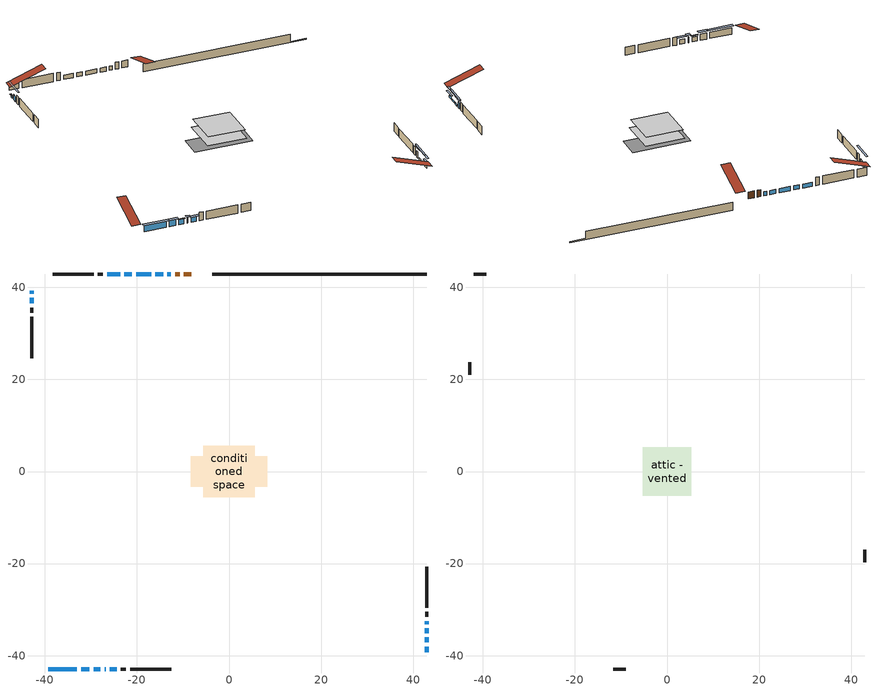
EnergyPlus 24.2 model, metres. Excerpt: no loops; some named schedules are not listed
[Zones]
conditioned space
 floor outside (Floor1 construction): -1.84,-1.84 -1.84,1.84 1.84,1.84 1.84,-1.84 z1.07
 floor adiabatic (AdiabaticFloorConstruction): -5.6,-5.6 -5.6,5.6 5.6,5.6 5.6,-5.6 z1.07
 floor foundation (Slab1 construction): -8.29,-3.35 -8.29,3.35 8.29,3.35 8.29,-3.35 z-1.37
 wall outside (AdiabaticWallConstruction 1): -8.2,42.9 -9.8,42.9 / -10.73,42.9 -11.7,42.9 z1.07:3.1
 wall outside (AdiabaticWallConstruction): 42.9,-39.27 42.9,-38.05 / -42.9,39.27 -42.9,38.66 / 42.9,-35.13 42.9,-34.06 z1.07:1.68; -39.27,-42.9 -33.02,-42.9 / -32.09,-42.9 -30.34,-42.9 / 42.9,-33.13 42.9,-32.52 z1.07:2.9; 42.9,-37.12 42.9,-36.05 z1.07:1.53; -12.62,42.9 -13.38,42.9 / -14.3,42.9 -16.01,42.9 / -16.93,42.9 -20.15,42.9 / -21.08,42.9 -22.74,42.9 / -23.66,42.9 -26.46,42.9 z1.07:2.29; -29.41,-42.9 -27.96,-42.9 / -25.88,-42.9 -24.43,-42.9 z1.07:2.52; -42.9,37.73 -42.9,36.51 z1.07:2.59; -27.03,-42.9 -26.8,-42.9 z1.07:2.82
 wall outside (Wall1 construction): -27.39,42.9 -28.46,42.9 / -23.5,-42.9 -22.42,-42.9 / -42.9,35.58 -42.9,34.51 / 42.9,-31.59 42.9,-30.51 z1.07:3.51
 wall outside (Wall2 construction): -29.39,42.9 -38.32,42.9 / -21.49,-42.9 -12.57,-42.9 / -42.9,33.58 -42.9,24.65 / 42.9,-29.59 42.9,-20.66 z1.07:3.51
 wall foundation (FoundationWall1 construction): -3.64,42.9,-1.37 -3.64,42.9,1.07 38.25,42.9,1.07 38.25,42.9,-1.09 42.9,42.9,-1.09 42.9,42.9,-1.37
 window (WindowConstruction): 42.9,-39.27 42.9,-38.05 z1.07:1.68
 window (WindowConstruction 7): -39.27,-42.9 -33.02,-42.9 z1.07:2.9
 window (WindowConstruction 8): -32.09,-42.9 -30.34,-42.9 z1.07:2.9
 window (WindowConstruction 9): -42.9,39.27 -42.9,38.66 z1.07:1.68
 window (WindowConstruction 10): 42.9,-37.12 42.9,-36.05 z1.07:1.53
 window (WindowConstruction 11): 42.9,-35.13 42.9,-34.06 z1.07:1.68
 window (WindowConstruction 12): -12.62,42.9 -13.38,42.9 z1.07:2.29
 window (WindowConstruction 13): -14.3,42.9 -16.01,42.9 z1.07:2.29
 window (WindowConstruction 14): -29.41,-42.9 -27.96,-42.9 z1.07:2.52
 window (WindowConstruction 15): -42.9,37.73 -42.9,36.51 z1.07:2.59
 window (WindowConstruction 1): 42.9,-33.13 42.9,-32.52 z1.07:2.9
 window (WindowConstruction 2): -16.93,42.9 -20.15,42.9 z1.07:2.29
 window (WindowConstruction 3): -21.08,42.9 -22.73,42.9 z1.07:2.29
 window (WindowConstruction 4): -23.66,42.9 -26.46,42.9 z1.07:2.29
 window (WindowConstruction 5): -27.03,-42.9 -26.81,-42.9 z1.07:2.82
 window (WindowConstruction 6): -25.88,-42.9 -24.43,-42.9 z1.07:2.52
 door (Door): -8.2,42.9 -9.8,42.9 z1.07:3.1
 door (Door 1): -10.73,42.9 -11.69,42.9 z1.07:3.1
 ceiling adiabatic (AdiabaticFloorConstruction): 5.6,-5.6 5.6,5.6 -5.6,5.6 -5.6,-5.6 z1.07
attic - vented
 floor to conditioned space (Floor3 construction Reversed): -5.27,-5.27 -5.27,5.27 5.27,5.27 5.27,-5.27 z3.51
 wall outside (Wall3 construction): -39.25,42.9 -41.97,42.9 / -11.64,-42.9 -8.91,-42.9 / -42.9,23.72 -42.9,21 / 42.9,-19.73 42.9,-17.01 z1.07:3.51
 roof outside (Roof1 construction): -7.27,42.9,3.51 -7.27,32.64,6.93 -4.57,32.64,6.93 -4.57,42.9,3.51; -40.2,-42.9,3.51 -40.2,-32.64,6.93 -42.9,-32.64,6.93 -42.9,-42.9,3.51; -42.9,40.2,3.51 -32.64,40.2,6.93 -32.64,42.9,6.93 -42.9,42.9,3.51; 42.9,-40.2,3.51 32.64,-40.2,6.93 32.64,-42.9,6.93 42.9,-42.9,3.51
shading: 42.9,-37.04 42.9,-40.28 43.31,-40.28 43.31,-37.04 z2.69; -32.51,-42.9 -39.78,-42.9 -39.78,-43.74 -32.51,-43.74 z3.41; -29.83,-42.9 -32.6,-42.9 -32.6,-43.74 -29.83,-43.74 z3.41; -42.9,38.46 -42.9,39.47 -43.31,39.47 -43.31,38.46 z1.88; 42.9,-33.41 42.9,-39.76 43.31,-39.76 43.31,-33.41 z4.17; 42.9,-31.42 42.9,-37.76 43.31,-37.76 43.31,-31.42 z4.32; -27.66,-42.9 -29.71,-42.9 -29.71,-43.2 -27.66,-43.2 z2.82; -42.9,33.87 -42.9,40.37 -43.31,40.37 -43.31,33.87 z5.23; 42.9,-31.51 42.9,-34.14 43.31,-34.14 43.31,-31.51 z3.91; -26.3,-42.9 -27.54,-42.9 -27.54,-43.74 -26.3,-43.74 z3.33; -23.92,-42.9 -26.38,-42.9 -26.38,-43.74 -23.92,-43.74 z3.03
[Building]
Building 1: Terrain=Suburbs
[Site:Location]
Vancouver Intl AP_BC: Latitude {deg}=49.19; Longitude {deg}=-123.18; Time Zone {hr}=-8; Elevation {m}=4; Keep Site Location Information=Yes
[Site:GroundTemperature:Shallow]
8.06451, 6.96315, 6.87495, 7.3976, 9.49575, 11.5841, 13.3946, 14.5416, 14.639, 13.7062, 11.9418, 9.91751
[Site:WaterMainsTemperature]
Calculation Method=Schedule; Temperature Schedule=mains temperature schedule
[Material] Roughness=Rough; Thermal Absorptance=0.9
Name | Thickness {m} | Conductivity {W/m-K} | Density {kg/m3} | Specific Heat {J/kg-K} | Solar Absorptance | Visible Absorptance
asphalt or fiberglass shingles | 0.00635 | 0.162714 | 1121.4 | 1465.45 | 0.4 | 0.4
ceiling stud and cavity | 0.1397 | 0.083689 | 65.682 | 1177.47 | 0.7 | 0.7
concrete 4.0 in. | 0.1016 | 1.803125 | 2242.8 | 837.4 | 0.7 | 0.7
concrete 8.0 in. | 0.2032 | 1.803125 | 2242.8 | 837.4 | 0.7 | 0.7
door material | 0.04445 | 0.188738 | 512.64 | 1214.23 | 0.7 | 0.7
floor covering | 0.0127 | 0.0433444 | 54.468 | 1339.84 | 0.6 | 0.6
floor rigid ins | 0.051816 | 0.029427 | 32.04 | 1214.23 | 0.7 | 0.7
floor rigid ins 1; wall rigid ins | 0.512978 | 0.029427 | 32.04 | 1214.23 | 0.7 | 0.7
floor stud and cavity | 0.1397 | 0.869959 | 92.3553 | 1139.71 | 0.7 | 0.7
floor stud and cavity 1 | 0.1397 | 1.75129 | 37.0049 | 1207.88 | 0.7 | 0.7
furniture material conditioned space 1 | 0.1524 | 0.115458 | 640.8 | 1214.23 | 0.6 | 0.6
gypsum board | 0.00254 | 0.160291 | 801 | 837.4 | 0.6 | 0.6
gypsum board 1 | 0.0127 | 0.160291 | 801 | 837.4 | 0.6 | 0.6
osb sheathing 0.5 in. | 0.0127 | 0.115458 | 512.64 | 1214.23 | 0.7 | 0.7
osb sheathing 0.75 in. | 0.01905 | 0.115458 | 512.64 | 1214.23 | 0.7 | 0.7
wall stud and cavity | 0.0889 | 0.311236 | 50.32683 | 1063.81 | 0.7 | 0.7
wall stud and cavity 1 | 0.1397 | 0.0991731 | 139.0536 | 1170.24 | 0.7 | 0.7
wall stud and cavity 2 | 0.0889 | 6.9971 | 50.32683 | 1063.81 | 0.6 | 0.6
wall stud and cavity 3 | 0.0889 | 0.380278 | 52.3479 | 1209.89 | 0.7 | 0.7
wall stud and cavity 4 | 0.0889 | 0.391764 | 83.0341 | 1211.67 | 0.7 | 0.7
wood siding | 0.00254 | 0.102417 | 544.68 | 1172.36 | 0.4 | 0.4
wood siding 1 | 0.0254 | 0.102417 | 544.68 | 1172.36 | 0.4 | 0.4
wood siding 2; wood siding 3 | 0.0254 | 0.102417 | 544.68 | 1172.36 | 0.7 | 0.7
[WindowMaterial:SimpleGlazingSystem]
Name | U-Factor {W/m2-K} | Solar Heat Gain Coefficient
WindowMaterial | 2.50229 | 0.28
WindowMaterial 1 | 2.55453 | 0.25
WindowMaterial 10 | 2.353531 | 0.37
WindowMaterial 11 | 2.16843 | 0.48
WindowMaterial 12 | 2.14231 | 0.5
WindowMaterial 2 | 2.03783 | 0.56
WindowMaterial 3 | 2.12982 | 0.5
WindowMaterial 4 | 2.05203 | 0.55
WindowMaterial 5 | 2.69478 | 0.13
WindowMaterial 6 | 1.98787 | 0.58
WindowMaterial 7 | 2.06452 | 0.54
WindowMaterial 8 | 2.42962 | 0.32
WindowMaterial 9 | 2.34729 | 0.37
[Construction]
AdiabaticFloorConstruction: floor stud and cavity 1, floor rigid ins 1, osb sheathing 0.75 in., floor covering
AdiabaticWallConstruction: wood siding 2, wall rigid ins, wall stud and cavity 3, gypsum board 1
AdiabaticWallConstruction 1: wood siding 3, wall rigid ins, wall stud and cavity 3, gypsum board 1
Door; Door 1: door material
Floor1 construction: floor stud and cavity, floor rigid ins, osb sheathing 0.75 in., floor covering
Floor3 construction Reversed: gypsum board 1, ceiling stud and cavity
FoundationWall1 construction: concrete 8.0 in.
furniture construction conditioned space 1: furniture material conditioned space 1
PartitionWallConstruction: gypsum board 1, wall stud and cavity 4, gypsum board 1
Roof1 construction: asphalt or fiberglass shingles
Slab1 construction: concrete 4.0 in.
Wall1 construction: wood siding, wall stud and cavity, gypsum board
Wall2 construction: wood siding 1, osb sheathing 0.5 in., wall stud and cavity 1, gypsum board 1
Wall3 construction: wood siding, wall stud and cavity 2
WindowConstruction; WindowConstruction 9: WindowMaterial
WindowConstruction 1: WindowMaterial 1
WindowConstruction 10: WindowMaterial 8
WindowConstruction 11: WindowMaterial 9
WindowConstruction 12: WindowMaterial 10
WindowConstruction 13: WindowMaterial 11
WindowConstruction 14; WindowConstruction 3; WindowConstruction 6: WindowMaterial 3
WindowConstruction 15: WindowMaterial 12
WindowConstruction 2: WindowMaterial 2
WindowConstruction 4: WindowMaterial 4
WindowConstruction 5: WindowMaterial 5
WindowConstruction 7: WindowMaterial 6
WindowConstruction 8: WindowMaterial 7
[Zone] Multiplier=1; Part of Total Floor Area=Yes
Name | Volume {m3}
attic - vented | 61.6525
conditioned space | 610.1
[Space]
Name | Zone | Volume {m3}
attic - vented 1 | attic - vented | 61.6525
conditioned space 1 | conditioned space | 610.1
[ZoneInfiltration:EffectiveLeakageArea]
infil attic - vented 1: Zone or Space=attic - vented 1; Schedule=Always On Discrete; Effective Air Leakage Area {cm2}=4593.93; Stack Coefficient=0.000407445; Wind Coefficient=1.36381e-05
[ZoneMixing]
whole house fan mix: Zone or Space=attic - vented; Schedule=Always On Continuous; Design Flow Rate Calculation Method=Flow/Zone; Design Flow Rate {m3/s}=0; Source Zone or Space=conditioned space
[SurfaceProperty:ExposedFoundationPerimeter]
Slab1: Exposed Perimeter Calculation Method=TotalExposedPerimeter; Total Exposed Perimeter {m}=46.544
[InternalMass] Zone or ZoneList=conditioned space; Space or SpaceList=conditioned space 1
Name | Construction | Surface Area {m2}
furniture mass conditioned space 1 | furniture construction conditioned space 1 | 99.9521
partition wall mass | PartitionWallConstruction | 249.88
[Lights]
interior lighting: Zone or ZoneList or Space or SpaceList=conditioned space 1; Schedule=interior lighting schedule; Design Level Calculation Method=LightingLevel; Lighting Level {W}=343.2; Return Air Fraction=0; Fraction Radiant=0.6; Fraction Visible=0.2; Fraction Replaceable=1
[People]
occupants: Zone or ZoneList or Space or SpaceList=conditioned space 1; Number of People Schedule=occupants schedule; Number of People Calculation Method=People; Number of People=3; Fraction Radiant=0.314171; Sensible Heat Fraction=0.56303; Activity Level Schedule=occupants activity schedule; Carbon Dioxide Generation Rate {m3/s-W}=0; Enable ASHRAE 55 Comfort Warnings=No; Mean Radiant Temperature Calculation Type=EnclosureAveraged
[ElectricEquipment] Zone or ZoneList or Space or SpaceList=conditioned space 1; Design Level Calculation Method=EquipmentLevel
Name | Schedule | Design Level {W} | Fraction Latent | Fraction Radiant | Fraction Lost
clothes dryer | clothes dryer schedule | 140.772 | 0.015 | 0.081 | 0.85
clothes washer | clothes washer schedule | 32.1985 | 0.03 | 0.162 | 0.7
cooking range | cooking range schedule | 215.147 | 0.08 | 0.432 | 0.2
dishwasher | dishwasher schedule | 66.8632 | 0.3 | 0.18 | 0.4
fridge | fridge schedule | 72.9452 | 0 | 0.6 | 0
mech vent house fan | mech vent house fan schedule | 0 | 0 | 0 | 1
mech vent house fan cfis | mech vent house fan cfis schedule | 0 | 0 | 0 | 0
misc plug loads | misc plug loads schedule | 494.7 | 0.045 | 0.513 | 0.1
whole house fan | Always On Discrete | 0 | 0 | 0 | 1
[OtherEquipment] Zone or ZoneList or Space or SpaceList=conditioned space 1; Design Level Calculation Method=EquipmentLevel
Name | Fuel Type | Schedule | Design Level {W} | Fraction Latent | Fraction Radiant | Fraction Lost
clothes dryer 1 | Electricity | clothes dryer schedule | 0 | 0.015 | 0.081 | 0.85
cooking range 1 | Electricity | cooking range schedule | 0 | 0.08 | 0.432 | 0.2
general water use latent | None | general water use schedule | 62.594 | 1 | 0 | 0
general water use sensible | None | general water use schedule | -61.6891 | 0 | 0.6 | 0
mech vent house fan latent load | None | Always On Discrete | 0 | 1 | 0 | 0
mech vent house fan sensible load | None | Always On Discrete | 0 | 0 | 0 | 0
water heater energy adjustment1 | NaturalGas | Always On Discrete | 0.01 | 0 | 0 | 1
[ZoneInfiltration:DesignFlowRate] Zone or ZoneList or Space or SpaceList=conditioned space 1; Schedule=Always On Discrete; Design Flow Rate Calculation Method=Flow/Zone; Design Flow Rate {m3/s}=0
infil flow; natural vent flow; whole house fan flow
[Foundation:Kiva]
Foundation Kiva 1: Initial Indoor Air Temperature {C}=18; Wall Height Above Grade {m}=1.06997; Wall Depth Below Slab {m}=0.2032
[Foundation:Kiva:Settings]
Soil Conductivity {W/m-K}=0.849921; Soil Density {kg/m3}=1842.3; Soil Specific Heat {J/kg-K}=418.7; Ground Solar Absorptivity=0.9; Ground Thermal Absorptivity=0.9; Ground Surface Roughness {m}=0.03; Far-Field Width {m}=40; Deep-Ground Boundary Condition=ZeroFlux; Deep-Ground Depth {m}=40; Minimum Cell Dimension {m}=0.2; Maximum Cell Growth Coefficient=3; Simulation Timestep=Timestep
[Exterior:Lights]
exterior lighting: Schedule=exterior lighting schedule; Design Level {W}=75.6
[Schedule:Constant]
Name | Hourly Value
Always On Continuous; mech vent house fan schedule; mech vent house fan cfis schedule; Always On Discrete | 1
occupants activity schedule | 117.228
fridge schedule | 0
[Schedule:Week:Daily]
interior lighting schedule Week Rule - Jan1-Jan27: interior lighting schedule day, interior lighting schedule day, interior lighting schedule day, interior lighting schedule day, interior lighting schedule day, interior lighting schedule day, interior lighting schedule day, interior lighting schedule default day, interior lighting schedule default day, interior lighting schedule default day, interior lighting schedule default day, interior lighting schedule default day
interior lighting schedule Week Rule - Jan28-Feb3: interior lighting schedule day, interior lighting schedule day, interior lighting schedule day, interior lighting schedule day, interior lighting schedule day 1, interior lighting schedule day 1, interior lighting schedule day 1, interior lighting schedule default day, interior lighting schedule default day, interior lighting schedule default day, interior lighting schedule default day, interior lighting schedule default day
interior lighting schedule Week Rule - Feb4-Feb24: interior lighting schedule day 1, interior lighting schedule day 1, interior lighting schedule day 1, interior lighting schedule day 1, interior lighting schedule day 1, interior lighting schedule day 1, interior lighting schedule day 1, interior lighting schedule default day, interior lighting schedule default day, interior lighting schedule default day, interior lighting schedule default day, interior lighting schedule default day
interior lighting schedule Week Rule - Feb25-Mar3: interior lighting schedule day 1, interior lighting schedule day 1, interior lighting schedule day 1, interior lighting schedule day 1, interior lighting schedule day 2, interior lighting schedule day 2, interior lighting schedule day 2, interior lighting schedule default day, interior lighting schedule default day, interior lighting schedule default day, interior lighting schedule default day, interior lighting schedule default day
interior lighting schedule Week Rule - Mar4-Mar31: interior lighting schedule day 2, interior lighting schedule day 2, interior lighting schedule day 2, interior lighting schedule day 2, interior lighting schedule day 2, interior lighting schedule day 2, interior lighting schedule day 2, interior lighting schedule default day, interior lighting schedule default day, interior lighting schedule default day, interior lighting schedule default day, interior lighting schedule default day
interior lighting schedule Week Rule - Apr1-Apr28: interior lighting schedule day 3, interior lighting schedule day 3, interior lighting schedule day 3, interior lighting schedule day 3, interior lighting schedule day 3, interior lighting schedule day 3, interior lighting schedule day 3, interior lighting schedule default day, interior lighting schedule default day, interior lighting schedule default day, interior lighting schedule default day, interior lighting schedule default day
interior lighting schedule Week Rule - Apr29-May5: interior lighting schedule day 3, interior lighting schedule day 3, interior lighting schedule day 4, interior lighting schedule day 4, interior lighting schedule day 4, interior lighting schedule day 4, interior lighting schedule day 4, interior lighting schedule default day, interior lighting schedule default day, interior lighting schedule default day, interior lighting schedule default day, interior lighting schedule default day
interior lighting schedule Week Rule - May6-May26: interior lighting schedule day 4, interior lighting schedule day 4, interior lighting schedule day 4, interior lighting schedule day 4, interior lighting schedule day 4, interior lighting schedule day 4, interior lighting schedule day 4, interior lighting schedule default day, interior lighting schedule default day, interior lighting schedule default day, interior lighting schedule default day, interior lighting schedule default day
interior lighting schedule Week Rule - May27-Jun2: interior lighting schedule day 4, interior lighting schedule day 4, interior lighting schedule day 4, interior lighting schedule day 4, interior lighting schedule day 4, interior lighting schedule day 5, interior lighting schedule day 5, interior lighting schedule default day, interior lighting schedule default day, interior lighting schedule default day, interior lighting schedule default day, interior lighting schedule default day
interior lighting schedule Week Rule - Jun3-Jun30: interior lighting schedule day 5, interior lighting schedule day 5, interior lighting schedule day 5, interior lighting schedule day 5, interior lighting schedule day 5, interior lighting schedule day 5, interior lighting schedule day 5, interior lighting schedule default day, interior lighting schedule default day, interior lighting schedule default day, interior lighting schedule default day, interior lighting schedule default day
interior lighting schedule Week Rule - Jul1-Jul28: interior lighting schedule day 6, interior lighting schedule day 6, interior lighting schedule day 6, interior lighting schedule day 6, interior lighting schedule day 6, interior lighting schedule day 6, interior lighting schedule day 6, interior lighting schedule default day, interior lighting schedule default day, interior lighting schedule default day, interior lighting schedule default day, interior lighting schedule default day
interior lighting schedule Week Rule - Jul29-Aug4: interior lighting schedule day 6, interior lighting schedule day 6, interior lighting schedule day 6, interior lighting schedule day 7, interior lighting schedule day 7, interior lighting schedule day 7, interior lighting schedule day 7, interior lighting schedule default day, interior lighting schedule default day, interior lighting schedule default day, interior lighting schedule default day, interior lighting schedule default day
interior lighting schedule Week Rule - Aug5-Aug25: interior lighting schedule day 7, interior lighting schedule day 7, interior lighting schedule day 7, interior lighting schedule day 7, interior lighting schedule day 7, interior lighting schedule day 7, interior lighting schedule day 7, interior lighting schedule default day, interior lighting schedule default day, interior lighting schedule default day, interior lighting schedule default day, interior lighting schedule default day
interior lighting schedule Week Rule - Aug26-Sep1: interior lighting schedule day 7, interior lighting schedule day 7, interior lighting schedule day 7, interior lighting schedule day 7, interior lighting schedule day 7, interior lighting schedule day 7, interior lighting schedule day 8, interior lighting schedule default day, interior lighting schedule default day, interior lighting schedule default day, interior lighting schedule default day, interior lighting schedule default day
interior lighting schedule Week Rule - Sep2-Sep29: interior lighting schedule day 8, interior lighting schedule day 8, interior lighting schedule day 8, interior lighting schedule day 8, interior lighting schedule day 8, interior lighting schedule day 8, interior lighting schedule day 8, interior lighting schedule default day, interior lighting schedule default day, interior lighting schedule default day, interior lighting schedule default day, interior lighting schedule default day
interior lighting schedule Week Rule - Sep30-Oct6: interior lighting schedule day 8, interior lighting schedule day 9, interior lighting schedule day 9, interior lighting schedule day 9, interior lighting schedule day 9, interior lighting schedule day 9, interior lighting schedule day 9, interior lighting schedule default day, interior lighting schedule default day, interior lighting schedule default day, interior lighting schedule default day, interior lighting schedule default day
interior lighting schedule Week Rule - Oct7-Oct27: interior lighting schedule day 9, interior lighting schedule day 9, interior lighting schedule day 9, interior lighting schedule day 9, interior lighting schedule day 9, interior lighting schedule day 9, interior lighting schedule day 9, interior lighting schedule default day, interior lighting schedule default day, interior lighting schedule default day, interior lighting schedule default day, interior lighting schedule default day
interior lighting schedule Week Rule - Oct28-Nov3: interior lighting schedule day 9, interior lighting schedule day 9, interior lighting schedule day 9, interior lighting schedule day 9, interior lighting schedule day 10, interior lighting schedule day 10, interior lighting schedule day 10, interior lighting schedule default day, interior lighting schedule default day, interior lighting schedule default day, interior lighting schedule default day, interior lighting schedule default day
interior lighting schedule Week Rule - Nov4-Nov24: interior lighting schedule day 10, interior lighting schedule day 10, interior lighting schedule day 10, interior lighting schedule day 10, interior lighting schedule day 10, interior lighting schedule day 10, interior lighting schedule day 10, interior lighting schedule default day, interior lighting schedule default day, interior lighting schedule default day, interior lighting schedule default day, interior lighting schedule default day
interior lighting schedule Week Rule - Nov25-Dec1: interior lighting schedule day 10, interior lighting schedule day 10, interior lighting schedule day 10, interior lighting schedule day 10, interior lighting schedule day 10, interior lighting schedule day 10, interior lighting schedule day 11, interior lighting schedule default day, interior lighting schedule default day, interior lighting schedule default day, interior lighting schedule default day, interior lighting schedule default day
interior lighting schedule Week Rule - Dec2-Dec31: interior lighting schedule day 11, interior lighting schedule day 11, interior lighting schedule day 11, interior lighting schedule day 11, interior lighting schedule day 11, interior lighting schedule day 11, interior lighting schedule day 11, interior lighting schedule default day, interior lighting schedule default day, interior lighting schedule default day, interior lighting schedule default day, interior lighting schedule default day
occupants schedule Week Rule - Jan1-Dec31: occupants schedule day, occupants schedule day, occupants schedule day, occupants schedule day, occupants schedule day, occupants schedule day, occupants schedule day, occupants schedule default day, occupants schedule default day, occupants schedule default day, occupants schedule default day, occupants schedule default day
clothes dryer schedule Week Rule - Jan1-Dec31: clothes dryer schedule day, clothes dryer schedule day, clothes dryer schedule day, clothes dryer schedule day, clothes dryer schedule day, clothes dryer schedule day, clothes dryer schedule day, clothes dryer schedule default day, clothes dryer schedule default day, clothes dryer schedule default day, clothes dryer schedule default day, clothes dryer schedule default day
clothes washer schedule Week Rule - Jan1-Dec31: clothes washer schedule day, clothes washer schedule day, clothes washer schedule day, clothes washer schedule day, clothes washer schedule day, clothes washer schedule day, clothes washer schedule day, clothes washer schedule default day, clothes washer schedule default day, clothes washer schedule default day, clothes washer schedule default day, clothes washer schedule default day
cooking range schedule Week Rule - Jan1-Dec31: cooking range schedule day, cooking range schedule day, cooking range schedule day, cooking range schedule day, cooking range schedule day, cooking range schedule day, cooking range schedule day, cooking range schedule default day, cooking range schedule default day, cooking range schedule default day, cooking range schedule default day, cooking range schedule default day
dishwasher schedule Week Rule - Jan1-Dec31: dishwasher schedule day, dishwasher schedule day, dishwasher schedule day, dishwasher schedule day, dishwasher schedule day, dishwasher schedule day, dishwasher schedule day, dishwasher schedule default day, dishwasher schedule default day, dishwasher schedule default day, dishwasher schedule default day, dishwasher schedule default day
misc plug loads schedule Week Rule - Jan1-Dec31: misc plug loads schedule day, misc plug loads schedule day, misc plug loads schedule day, misc plug loads schedule day, misc plug loads schedule day, misc plug loads schedule day, misc plug loads schedule day, misc plug loads schedule default day, misc plug loads schedule default day, misc plug loads schedule default day, misc plug loads schedule default day, misc plug loads schedule default day
general water use schedule Week Rule - Jan1-Dec31: general water use schedule day, general water use schedule day, general water use schedule day, general water use schedule day, general water use schedule day, general water use schedule day, general water use schedule day, general water use schedule default day, general water use schedule default day, general water use schedule default day, general water use schedule default day, general water use schedule default day
exterior lighting schedule Week Rule - Jan1-Jan27: exterior lighting schedule day, exterior lighting schedule day, exterior lighting schedule day, exterior lighting schedule day, exterior lighting schedule day, exterior lighting schedule day, exterior lighting schedule day, exterior lighting schedule default day, exterior lighting schedule default day, exterior lighting schedule default day, exterior lighting schedule default day, exterior lighting schedule default day
exterior lighting schedule Week Rule - Jan28-Feb3: exterior lighting schedule day, exterior lighting schedule day, exterior lighting schedule day, exterior lighting schedule day, exterior lighting schedule day 1, exterior lighting schedule day 1, exterior lighting schedule day 1, exterior lighting schedule default day, exterior lighting schedule default day, exterior lighting schedule default day, exterior lighting schedule default day, exterior lighting schedule default day
exterior lighting schedule Week Rule - Feb4-Feb24: exterior lighting schedule day 1, exterior lighting schedule day 1, exterior lighting schedule day 1, exterior lighting schedule day 1, exterior lighting schedule day 1, exterior lighting schedule day 1, exterior lighting schedule day 1, exterior lighting schedule default day, exterior lighting schedule default day, exterior lighting schedule default day, exterior lighting schedule default day, exterior lighting schedule default day
exterior lighting schedule Week Rule - Feb25-Mar3: exterior lighting schedule day 1, exterior lighting schedule day 1, exterior lighting schedule day 1, exterior lighting schedule day 1, exterior lighting schedule day 2, exterior lighting schedule day 2, exterior lighting schedule day 2, exterior lighting schedule default day, exterior lighting schedule default day, exterior lighting schedule default day, exterior lighting schedule default day, exterior lighting schedule default day
exterior lighting schedule Week Rule - Mar4-Mar31: exterior lighting schedule day 2, exterior lighting schedule day 2, exterior lighting schedule day 2, exterior lighting schedule day 2, exterior lighting schedule day 2, exterior lighting schedule day 2, exterior lighting schedule day 2, exterior lighting schedule default day, exterior lighting schedule default day, exterior lighting schedule default day, exterior lighting schedule default day, exterior lighting schedule default day
exterior lighting schedule Week Rule - Apr1-Apr28: exterior lighting schedule day 3, exterior lighting schedule day 3, exterior lighting schedule day 3, exterior lighting schedule day 3, exterior lighting schedule day 3, exterior lighting schedule day 3, exterior lighting schedule day 3, exterior lighting schedule default day, exterior lighting schedule default day, exterior lighting schedule default day, exterior lighting schedule default day, exterior lighting schedule default day
exterior lighting schedule Week Rule - Apr29-May5: exterior lighting schedule day 3, exterior lighting schedule day 3, exterior lighting schedule day 4, exterior lighting schedule day 4, exterior lighting schedule day 4, exterior lighting schedule day 4, exterior lighting schedule day 4, exterior lighting schedule default day, exterior lighting schedule default day, exterior lighting schedule default day, exterior lighting schedule default day, exterior lighting schedule default day
exterior lighting schedule Week Rule - May6-May26: exterior lighting schedule day 4, exterior lighting schedule day 4, exterior lighting schedule day 4, exterior lighting schedule day 4, exterior lighting schedule day 4, exterior lighting schedule day 4, exterior lighting schedule day 4, exterior lighting schedule default day, exterior lighting schedule default day, exterior lighting schedule default day, exterior lighting schedule default day, exterior lighting schedule default day
exterior lighting schedule Week Rule - May27-Jun2: exterior lighting schedule day 4, exterior lighting schedule day 4, exterior lighting schedule day 4, exterior lighting schedule day 4, exterior lighting schedule day 4, exterior lighting schedule day 5, exterior lighting schedule day 5, exterior lighting schedule default day, exterior lighting schedule default day, exterior lighting schedule default day, exterior lighting schedule default day, exterior lighting schedule default day
exterior lighting schedule Week Rule - Jun3-Jun30: exterior lighting schedule day 5, exterior lighting schedule day 5, exterior lighting schedule day 5, exterior lighting schedule day 5, exterior lighting schedule day 5, exterior lighting schedule day 5, exterior lighting schedule day 5, exterior lighting schedule default day, exterior lighting schedule default day, exterior lighting schedule default day, exterior lighting schedule default day, exterior lighting schedule default day
exterior lighting schedule Week Rule - Jul1-Jul28: exterior lighting schedule day 6, exterior lighting schedule day 6, exterior lighting schedule day 6, exterior lighting schedule day 6, exterior lighting schedule day 6, exterior lighting schedule day 6, exterior lighting schedule day 6, exterior lighting schedule default day, exterior lighting schedule default day, exterior lighting schedule default day, exterior lighting schedule default day, exterior lighting schedule default day
exterior lighting schedule Week Rule - Jul29-Aug4: exterior lighting schedule day 6, exterior lighting schedule day 6, exterior lighting schedule day 6, exterior lighting schedule day 7, exterior lighting schedule day 7, exterior lighting schedule day 7, exterior lighting schedule day 7, exterior lighting schedule default day, exterior lighting schedule default day, exterior lighting schedule default day, exterior lighting schedule default day, exterior lighting schedule default day
exterior lighting schedule Week Rule - Aug5-Aug25: exterior lighting schedule day 7, exterior lighting schedule day 7, exterior lighting schedule day 7, exterior lighting schedule day 7, exterior lighting schedule day 7, exterior lighting schedule day 7, exterior lighting schedule day 7, exterior lighting schedule default day, exterior lighting schedule default day, exterior lighting schedule default day, exterior lighting schedule default day, exterior lighting schedule default day
exterior lighting schedule Week Rule - Aug26-Sep1: exterior lighting schedule day 7, exterior lighting schedule day 7, exterior lighting schedule day 7, exterior lighting schedule day 7, exterior lighting schedule day 7, exterior lighting schedule day 7, exterior lighting schedule day 8, exterior lighting schedule default day, exterior lighting schedule default day, exterior lighting schedule default day, exterior lighting schedule default day, exterior lighting schedule default day
exterior lighting schedule Week Rule - Sep2-Sep29: exterior lighting schedule day 8, exterior lighting schedule day 8, exterior lighting schedule day 8, exterior lighting schedule day 8, exterior lighting schedule day 8, exterior lighting schedule day 8, exterior lighting schedule day 8, exterior lighting schedule default day, exterior lighting schedule default day, exterior lighting schedule default day, exterior lighting schedule default day, exterior lighting schedule default day
exterior lighting schedule Week Rule - Sep30-Oct6: exterior lighting schedule day 8, exterior lighting schedule day 9, exterior lighting schedule day 9, exterior lighting schedule day 9, exterior lighting schedule day 9, exterior lighting schedule day 9, exterior lighting schedule day 9, exterior lighting schedule default day, exterior lighting schedule default day, exterior lighting schedule default day, exterior lighting schedule default day, exterior lighting schedule default day
exterior lighting schedule Week Rule - Oct7-Oct27: exterior lighting schedule day 9, exterior lighting schedule day 9, exterior lighting schedule day 9, exterior lighting schedule day 9, exterior lighting schedule day 9, exterior lighting schedule day 9, exterior lighting schedule day 9, exterior lighting schedule default day, exterior lighting schedule default day, exterior lighting schedule default day, exterior lighting schedule default day, exterior lighting schedule default day
exterior lighting schedule Week Rule - Oct28-Nov3: exterior lighting schedule day 9, exterior lighting schedule day 9, exterior lighting schedule day 9, exterior lighting schedule day 9, exterior lighting schedule day 10, exterior lighting schedule day 10, exterior lighting schedule day 10, exterior lighting schedule default day, exterior lighting schedule default day, exterior lighting schedule default day, exterior lighting schedule default day, exterior lighting schedule default day
exterior lighting schedule Week Rule - Nov4-Nov24: exterior lighting schedule day 10, exterior lighting schedule day 10, exterior lighting schedule day 10, exterior lighting schedule day 10, exterior lighting schedule day 10, exterior lighting schedule day 10, exterior lighting schedule day 10, exterior lighting schedule default day, exterior lighting schedule default day, exterior lighting schedule default day, exterior lighting schedule default day, exterior lighting schedule default day
[Schedule:Year]
interior lighting schedule: interior lighting schedule Week Rule - Jan1-Jan27, 1, 1, 1, 27, interior lighting schedule Week Rule - Jan28-Feb3, 1, 28, 2, 3, interior lighting schedule Week Rule - Feb4-Feb24, 2, 4, 2, 24, interior lighting schedule Week Rule - Feb25-Mar3, 2, 25, 3, 3, interior lighting schedule Week Rule - Mar4-Mar31, 3, 4, 3, 31, interior lighting schedule Week Rule - Apr1-Apr28, 4, 1, 4, 28, interior lighting schedule Week Rule - Apr29-May5, 4, 29, 5, 5, interior lighting schedule Week Rule - May6-May26, 5, 6, 5, 26, interior lighting schedule Week Rule - May27-Jun2, 5, 27, 6, 2, interior lighting schedule Week Rule - Jun3-Jun30, 6, 3, 6, 30, interior lighting schedule Week Rule - Jul1-Jul28, 7, 1, 7, 28, interior lighting schedule Week Rule - Jul29-Aug4, 7, 29, 8, 4, interior lighting schedule Week Rule - Aug5-Aug25, 8, 5, 8, 25, interior lighting schedule Week Rule - Aug26-Sep1, 8, 26, 9, 1, interior lighting schedule Week Rule - Sep2-Sep29, 9, 2, 9, 29, interior lighting schedule Week Rule - Sep30-Oct6, 9, 30, 10, 6, interior lighting schedule Week Rule - Oct7-Oct27, 10, 7, 10, 27, interior lighting schedule Week Rule - Oct28-Nov3, 10, 28, 11, 3, interior lighting schedule Week Rule - Nov4-Nov24, 11, 4, 11, 24, interior lighting schedule Week Rule - Nov25-Dec1, 11, 25, 12, 1, interior lighting schedule Week Rule - Dec2-Dec31, 12, 2, 12, 31
occupants schedule: occupants schedule Week Rule - Jan1-Dec31, 1, 1, 12, 31
clothes dryer schedule: clothes dryer schedule Week Rule - Jan1-Dec31, 1, 1, 12, 31
clothes washer schedule: clothes washer schedule Week Rule - Jan1-Dec31, 1, 1, 12, 31
cooking range schedule: cooking range schedule Week Rule - Jan1-Dec31, 1, 1, 12, 31
dishwasher schedule: dishwasher schedule Week Rule - Jan1-Dec31, 1, 1, 12, 31
misc plug loads schedule: misc plug loads schedule Week Rule - Jan1-Dec31, 1, 1, 12, 31
general water use schedule: general water use schedule Week Rule - Jan1-Dec31, 1, 1, 12, 31
exterior lighting schedule: exterior lighting schedule Week Rule - Jan1-Jan27, 1, 1, 1, 27, exterior lighting schedule Week Rule - Jan28-Feb3, 1, 28, 2, 3, exterior lighting schedule Week Rule - Feb4-Feb24, 2, 4, 2, 24, exterior lighting schedule Week Rule - Feb25-Mar3, 2, 25, 3, 3, exterior lighting schedule Week Rule - Mar4-Mar31, 3, 4, 3, 31, exterior lighting schedule Week Rule - Apr1-Apr28, 4, 1, 4, 28, exterior lighting schedule Week Rule - Apr29-May5, 4, 29, 5, 5, exterior lighting schedule Week Rule - May6-May26, 5, 6, 5, 26, exterior lighting schedule Week Rule - May27-Jun2, 5, 27, 6, 2, exterior lighting schedule Week Rule - Jun3-Jun30, 6, 3, 6, 30, exterior lighting schedule Week Rule - Jul1-Jul28, 7, 1, 7, 28, exterior lighting schedule Week Rule - Jul29-Aug4, 7, 29, 8, 4, exterior lighting schedule Week Rule - Aug5-Aug25, 8, 5, 8, 25, exterior lighting schedule Week Rule - Aug26-Sep1, 8, 26, 9, 1, exterior lighting schedule Week Rule - Sep2-Sep29, 9, 2, 9, 29, exterior lighting schedule Week Rule - Sep30-Oct6, 9, 30, 10, 6, exterior lighting schedule Week Rule - Oct7-Oct27, 10, 7, 10, 27, exterior lighting schedule Week Rule - Oct28-Nov3, 10, 28, 11, 3, exterior lighting schedule Week Rule - Nov4-Nov24, 11, 4, 11, 24, exterior lighting schedule Week Rule - Nov25-Dec1, 11, 25, 12, 1, exterior lighting schedule Week Rule - Dec2-Dec31, 12, 2, 12, 31
[Schedule:Compact]
mains temperature schedule: Through: 01/01, For: AllDays, Until: 24:00, 11.375, Through: 01/02, For: AllDays, Until: 24:00, 11.3367, Through: 01/03, For: AllDays, Until: 24:00, 11.2994, Through: 01/04, For: AllDays, Until: 24:00, 11.2628, Through: 01/05, For: AllDays, Until: 24:00, 11.2267, Through: 01/06, For: AllDays, Until: 24:00, 11.1917, Through: 01/07, For: AllDays, Until: 24:00, 11.1578, Through: 01/08, For: AllDays, Until: 24:00, 11.1244, Through: 01/09, For: AllDays, Until: 24:00, 11.0917, Through: 01/10, For: AllDays, Until: 24:00, 11.06, Through: 01/11, For: AllDays, Until: 24:00, 11.0289, Through: 01/12, For: AllDays, Until: 24:00, 10.9989, Through: 01/13, For: AllDays, Until: 24:00, 10.97, Through: 01/14, For: AllDays, Until: 24:00, 10.9417, Through: 01/15, For: AllDays, Until: 24:00, 10.9139, Through: 01/16, For: AllDays, Until: 24:00, 10.8878, Through: 01/17, For: AllDays, Until: 24:00, 10.8622, Through: 01/18, For: AllDays, Until: 24:00, 10.8372, Through: 01/19, For: AllDays, Until: 24:00, 10.8133, Through: 01/20, For: AllDays, Until: 24:00, 10.7906, Through: 01/21, For: AllDays, Until: 24:00, 10.7683, Through: 01/22, For: AllDays, Until: 24:00, 10.7478, Through: 01/23, For: AllDays, Until: 24:00, 10.7272, Through: 01/24, For: AllDays, Until: 24:00, 10.7083, Through: 01/25, For: AllDays, Until: 24:00, 10.69, Through: 01/26, For: AllDays, Until: 24:00, 10.6728, Through: 01/27, For: AllDays, Until: 24:00, 10.6567, Through: 01/28, For: AllDays, Until: 24:00, 10.6411, Through: 01/29, For: AllDays, Until: 24:00, 10.6267, Through: 01/30, For: AllDays, Until: 24:00, 10.6133, Through: 01/31, For: AllDays, Until: 24:00, 10.6011, Through: 02/01, For: AllDays, Until: 24:00, 10.59, Through: 02/02, For: AllDays, Until: 24:00, 10.5794, Through: 02/03, For: AllDays, Until: 24:00, 10.57, Through: 02/04, For: AllDays, Until: 24:00, 10.5617, Through: 02/05, For: AllDays, Until: 24:00, 10.5539, Through: 02/06, For: AllDays, Until: 24:00, 10.5478, Through: 02/07, For: AllDays, Until: 24:00, 10.5422, Through: 02/08, For: AllDays, Until: 24:00, 10.5378, Through: 02/09, For: AllDays, Until: 24:00, 10.5339, Through: 02/10, For: AllDays, Until: 24:00, 10.5317, Through: 02/11, For: AllDays, Until: 24:00, 10.53, Through: 02/12, For: AllDays, Until: 24:00, 10.53, Through: 02/13, For: AllDays, Until: 24:00, 10.5306, Through: 02/14, For: AllDays, Until: 24:00, 10.5317, Through: 02/15, For: AllDays, Until: 24:00, 10.5344, Through: 02/16, For: AllDays, Until: 24:00, 10.5378, Through: 02/17, For: AllDays, Until: 24:00, 10.5428, Through: 02/18, For: AllDays, Until: 24:00, 10.5483, Through: 02/19, For: AllDays, Until: 24:00, 10.5544, Through: 02/20, For: AllDays, Until: 24:00, 10.5622, Through: 02/21, For: AllDays, Until: 24:00, 10.5706, Through: 02/22, For: AllDays, Until: 24:00, 10.5806, Through: 02/23, For: AllDays, Until: 24:00, 10.5911, Through: 02/24, For: AllDays, Until: 24:00, 10.6022, Through: 02/25, For: AllDays, Until: 24:00, 10.615, Through: 02/26, For: AllDays, Until: 24:00, 10.6283, Through: 02/27, For: AllDays, Until: 24:00, 10.6428, Through: 02/28, For: AllDays, Until: 24:00, 10.6583, Through: 03/01, For: AllDays, Until: 24:00, 10.6744, Through: 03/02, For: AllDays, Until: 24:00, 10.6917, Through: 03/03, For: AllDays, Until: 24:00, 10.71, Through: 03/04, For: AllDays, Until: 24:00, 10.7294, Through: 03/05, For: AllDays, Until: 24:00, 10.7494, Through: 03/06, For: AllDays, Until: 24:00, 10.7706, Through: 03/07, For: AllDays, Until: 24:00, 10.7928, Through: 03/08, For: AllDays, Until: 24:00, 10.8161, Through: 03/09, For: AllDays, Until: 24:00, 10.84, Through: 03/10, For: AllDays, Until: 24:00, 10.8644, Through: 03/11, For: AllDays, Until: 24:00, 10.8906, Through: 03/12, For: AllDays, Until: 24:00, 10.9167, Through: 03/13, For: AllDays, Until: 24:00, 10.9444, Through: 03/14, For: AllDays, Until: 24:00, 10.9728, Through: 03/15, For: AllDays, Until: 24:00, 11.0022, Through: 03/16, For: AllDays, Until: 24:00, 11.0322, Through: 03/17, For: AllDays, Until: 24:00, 11.0633, Through: 03/18, For: AllDays, Until: 24:00, 11.095, Through: 03/19, For: AllDays, Until: 24:00, 11.1278, Through: 03/20, For: AllDays, Until: 24:00, 11.1611, Through: 03/21, For: AllDays, Until: 24:00, 11.1956, Through: 03/22, For: AllDays, Until: 24:00, 11.2306, Through: 03/23, For: AllDays, Until: 24:00, 11.2667, Through: 03/24, For: AllDays, Until: 24:00, 11.3033, Through: 03/25, For: AllDays, Until: 24:00, 11.3406, Through: 03/26, For: AllDays, Until: 24:00, 11.3789, Through: 03/27, For: AllDays, Until: 24:00, 11.4178, Through: 03/28, For: AllDays, Until: 24:00, 11.4572, Through: 03/29, For: AllDays, Until: 24:00, 11.4978, Through: 03/30, For: AllDays, Until: 24:00, 11.5389, Through: 03/31, For: AllDays, Until: 24:00, 11.5811, Through: 04/01, For: AllDays, Until: 24:00, 11.6233, Through: 04/02, For: AllDays, Until: 24:00, 11.6667, Through: 04/03, For: AllDays, Until: 24:00, 11.7106, Through: 04/04, For: AllDays, Until: 24:00, 11.755, Through: 04/05, For: AllDays, Until: 24:00, 11.8006, Through: 04/06, For: AllDays, Until: 24:00, 11.8461, Through: 04/07, For: AllDays, Until: 24:00, 11.8928, Through: 04/08, For: AllDays, Until: 24:00, 11.9394, Through: 04/09, For: AllDays, Until: 24:00, 11.9872, Through: 04/10, For: AllDays, Until: 24:00, 12.0356, Through: 04/11, For: AllDays, Until: 24:00, 12.0844, Through: 04/12, For: AllDays, Until: 24:00, 12.1333, Through: 04/13, For: AllDays, Until: 24:00, 12.1833, Through: 04/14, For: AllDays, Until: 24:00, 12.2339, Through: 04/15, For: AllDays, Until: 24:00, 12.2844, Through: 04/16, For: AllDays, Until: 24:00, 12.3361, Through: 04/17, For: AllDays, Until: 24:00, 12.3878, Through: 04/18, For: AllDays, Until: 24:00, 12.44, Through: 04/19, For: AllDays, Until: 24:00, 12.4928, Through: 04/20, For: AllDays, Until: 24:00, 12.5456, Through: 04/21, For: AllDays, Until: 24:00, 12.5994, Through: 04/22, For: AllDays, Until: 24:00, 12.6533, Through: 04/23, For: AllDays, Until: 24:00, 12.7072, Through: 04/24, For: AllDays, Until: 24:00, 12.7622, Through: 04/25, For: AllDays, Until: 24:00, 12.8172, Through: 04/26, For: AllDays, Until: 24:00, 12.8722, Through: 04/27, For: AllDays, Until: 24:00, 12.9278, Through: 04/28, For: AllDays, Until: 24:00, 12.9839, Through: 04/29, For: AllDays, Until: 24:00, 13.04, Through: 04/30, For: AllDays, Until: 24:00, 13.0961, Through: 05/01, For: AllDays, Until: 24:00, 13.1533, Through: 05/02, For: AllDays, Until: 24:00, 13.21, Through: 05/03, For: AllDays, Until: 24:00, 13.2672, Through: 05/04, For: AllDays, Until: 24:00, 13.3244, Through: 05/05, For: AllDays, Until: 24:00, 13.3817, Through: 05/06, For: AllDays, Until: 24:00, 13.4394, Through: 05/07, For: AllDays, Until: 24:00, 13.4972, Through: 05/08, For: AllDays, Until: 24:00, 13.555, Through: 05/09, For: AllDays, Until: 24:00, 13.6133, Through: 05/10, For: AllDays, Until: 24:00, 13.6711, Through: 05/11, For: AllDays, Until: 24:00, 13.7294, Through: 05/12, For: AllDays, Until: 24:00, 13.7878, Through: 05/13, For: AllDays, Until: 24:00, 13.8461, Through: 05/14, For: AllDays, Until: 24:00, 13.9044, Through: 05/15, For: AllDays, Until: 24:00, 13.9628, Through: 05/16, For: AllDays, Until: 24:00, 14.0211, Through: 05/17, For: AllDays, Until: 24:00, 14.0789, Through: 05/18, For: AllDays, Until: 24:00, 14.1372, Through: 05/19, For: AllDays, Until: 24:00, 14.1956, Through: 05/20, For: AllDays, Until: 24:00, 14.2533, Through: 05/21, For: AllDays, Until: 24:00, 14.3117, Through: 05/22, For: AllDays, Until: 24:00, 14.3694, Through: 05/23, For: AllDays, Until: 24:00, 14.4272, Through: 05/24, For: AllDays, Until: 24:00, 14.4844, Through: 05/25, For: AllDays, Until: 24:00, 14.5422, Through: 05/26, For: AllDays, Until: 24:00, 14.5994, Through: 05/27, For: AllDays, Until: 24:00, 14.6561, Through: 05/28, For: AllDays, Until: 24:00, 14.7128, Through: 05/29, For: AllDays, Until: 24:00, 14.7694, Through: 05/30, For: AllDays, Until: 24:00, 14.8261, Through: 05/31, For: AllDays, Until: 24:00, 14.8817, Through: 06/01, For: AllDays, Until: 24:00, 14.9378, Through: 06/02, For: AllDays, Until: 24:00, 14.9933, Through: 06/03, For: AllDays, Until: 24:00, 15.0483, Through: 06/04, For: AllDays, Until: 24:00, 15.1028, Through: 06/05, For: AllDays, Until: 24:00, 15.1572, Through: 06/06, For: AllDays, Until: 24:00, 15.2117, Through: 06/07, For: AllDays, Until: 24:00, 15.265, Through: 06/08, For: AllDays, Until: 24:00, 15.3183, Through: 06/09, For: AllDays, Until: 24:00, 15.3711, Through: 06/10, For: AllDays, Until: 24:00, 15.4239, Through: 06/11, For: AllDays, Until: 24:00, 15.4756, Through: 06/12, For: AllDays, Until: 24:00, 15.5272, Through: 06/13, For: AllDays, Until: 24:00, 15.5783, Through: 06/14, For: AllDays, Until: 24:00, 15.6289, Through: 06/15, For: AllDays, Until: 24:00, 15.6789, Through: 06/16, For: AllDays, Until: 24:00, 15.7283, Through: 06/17, For: AllDays, Until: 24:00, 15.7772, Through: 06/18, For: AllDays, Until: 24:00, 15.8261, Through: 06/19, For: AllDays, Until: 24:00, 15.8739, Through: 06/20, For: AllDays, Until: 24:00, 15.9211, Through: 06/21, For: AllDays, Until: 24:00, 15.9678, Through: 06/22, For: AllDays, Until: 24:00, 16.0139, Through: 06/23, For: AllDays, Until: 24:00, 16.0594, Through: 06/24, For: AllDays, Until: 24:00, 16.1044, Through: 06/25, For: AllDays, Until: 24:00, 16.1483, Through: 06/26, For: AllDays, Until: 24:00, 16.1922, Through: 06/27, For: AllDays, Until: 24:00, 16.235, Through: 06/28, For: AllDays, Until: 24:00, 16.2772, Through: 06/29, For: AllDays, Until: 24:00, 16.3183, Through: 06/30, For: AllDays, Until: 24:00, 16.3594, Through: 07/01, For: AllDays, Until: 24:00, 16.3994, Through: 07/02, For: AllDays, Until: 24:00, 16.4389, Through: 07/03, For: AllDays, Until: 24:00, 16.4772, Through: 07/04, For: AllDays, Until: 24:00, 16.515, Through: 07/05, For: AllDays, Until: 24:00, 16.5522, Through: 07/06, For: AllDays, Until: 24:00, 16.5883, Through: 07/07, For: AllDays, Until: 24:00, 16.6239, Through: 07/08, For: AllDays, Until: 24:00, 16.6583, Through: 07/09, For: AllDays, Until: 24:00, 16.6922, Through: 07/10, For: AllDays, Until: 24:00, 16.7256, Through: 07/11, For: AllDays, Until: 24:00, 16.7578, Through: 07/12, For: AllDays, Until: 24:00, 16.7889, Through: 07/13, For: AllDays, Until: 24:00, 16.8194, Through: 07/14, For: AllDays, Until: 24:00, 16.8489, Through: 07/15, For: AllDays, Until: 24:00, 16.8778, Through: 07/16, For: AllDays, Until: 24:00, 16.9056, Through: 07/17, For: AllDays, Until: 24:00, 16.9328, Through: 07/18, For: AllDays, Until: 24:00, 16.9589, Through: 07/19, For: AllDays, Until: 24:00, 16.9839, Through: 07/20, For: AllDays, Until: 24:00, 17.0083, Through: 07/21, For: AllDays, Until: 24:00, 17.0317, Through: 07/22, For: AllDays, Until: 24:00, 17.0544, Through: 07/23, For: AllDays, Until: 24:00, 17.0761, Through: 07/24, For: AllDays, Until: 24:00, 17.0967, Through: 07/25, For: AllDays, Until: 24:00, 17.1161, Through: 07/26, For: AllDays, Until: 24:00, 17.135, Through: 07/27, For: AllDays, Until: 24:00, 17.1528, Through: 07/28, For: AllDays, Until: 24:00, 17.1694, Through: 07/29, For: AllDays, Until: 24:00, 17.1856, Through: 07/30, For: AllDays, Until: 24:00, 17.2, Through: 07/31, For: AllDays, Until: 24:00, 17.2144, Through: 08/01, For: AllDays, Until: 24:00, 17.2272, Through: 08/02, For: AllDays, Until: 24:00, 17.2389, Through: 08/03, For: AllDays, Until: 24:00, 17.25, Through: 08/04, For: AllDays, Until: 24:00, 17.26, Through: 08/05, For: AllDays, Until: 24:00, 17.2689, Through: 08/06, For: AllDays, Until: 24:00, 17.2772, Through: 08/07, For: AllDays, Until: 24:00, 17.2839, Through: 08/08, For: AllDays, Until: 24:00, 17.29, Through: 08/09, For: AllDays, Until: 24:00, 17.295, Through: 08/10, For: AllDays, Until: 24:00, 17.2989, Through: 08/11, For: AllDays, Until: 24:00, 17.3022, Through: 08/12, For: AllDays, Until: 24:00, 17.3039, Through: 08/13, For: AllDays, Until: 24:00, 17.305, Through: 08/14, For: AllDays, Until: 24:00, 17.305, Through: 08/15, For: AllDays, Until: 24:00, 17.3039, Through: 08/16, For: AllDays, Until: 24:00, 17.3022, Through: 08/17, For: AllDays, Until: 24:00, 17.2989, Through: 08/18, For: AllDays, Until: 24:00, 17.295, Through: 08/19, For: AllDays, Until: 24:00, 17.29, Through: 08/20, For: AllDays, Until: 24:00, 17.2839, Through: 08/21, For: AllDays, Until: 24:00, 17.2772, Through: 08/22, For: AllDays, Until: 24:00, 17.2689, Through: 08/23, For: AllDays, Until: 24:00, 17.26, Through: 08/24, For: AllDays, Until: 24:00, 17.25, Through: 08/25, For: AllDays, Until: 24:00, 17.2394, Through: 08/26, For: AllDays, Until: 24:00, 17.2272, Through: 08/27, For: AllDays, Until: 24:00, 17.2144, Through: 08/28, For: AllDays, Until: 24:00, 17.2006, Through: 08/29, For: AllDays, Until: 24:00, 17.1856, Through: 08/30, For: AllDays, Until: 24:00, 17.1694, Through: 08/31, For: AllDays, Until: 24:00, 17.1528, Through: 09/01, For: AllDays, Until: 24:00, 17.135, Through: 09/02, For: AllDays, Until: 24:00, 17.1161, Through: 09/03, For: AllDays, Until: 24:00, 17.0967, Through: 09/04, For: AllDays, Until: 24:00, 17.0761, Through: 09/05, For: AllDays, Until: 24:00, 17.0544, Through: 09/06, For: AllDays, Until: 24:00, 17.0322, Through: 09/07, For: AllDays, Until: 24:00, 17.0089, Through: 09/08, For: AllDays, Until: 24:00, 16.9844, Through: 09/09, For: AllDays, Until: 24:00, 16.9589, Through: 09/10, For: AllDays, Until: 24:00, 16.9328, Through: 09/11, For: AllDays, Until: 24:00, 16.9061, Through: 09/12, For: AllDays, Until: 24:00, 16.8783, Through: 09/13, For: AllDays, Until: 24:00, 16.8494, Through: 09/14, For: AllDays, Until: 24:00, 16.8194, Through: 09/15, For: AllDays, Until: 24:00, 16.7894, Through: 09/16, For: AllDays, Until: 24:00, 16.7578, Through: 09/17, For: AllDays, Until: 24:00, 16.7256, Through: 09/18, For: AllDays, Until: 24:00, 16.6928, Through: 09/19, For: AllDays, Until: 24:00, 16.6589, Through: 09/20, For: AllDays, Until: 24:00, 16.6239, Through: 09/21, For: AllDays, Until: 24:00, 16.5889, Through: 09/22, For: AllDays, Until: 24:00, 16.5522, Through: 09/23, For: AllDays, Until: 24:00, 16.5156, Through: 09/24, For: AllDays, Until: 24:00, 16.4778, Through: 09/25, For: AllDays, Until: 24:00, 16.4389, Through: 09/26, For: AllDays, Until: 24:00, 16.3994, Through: 09/27, For: AllDays, Until: 24:00, 16.3594, Through: 09/28, For: AllDays, Until: 24:00, 16.3189, Through: 09/29, For: AllDays, Until: 24:00, 16.2772, Through: 09/30, For: AllDays, Until: 24:00, 16.235, Through: 10/01, For: AllDays, Until: 24:00, 16.1922, Through: 10/02, For: AllDays, Until: 24:00, 16.1489, Through: 10/03, For: AllDays, Until: 24:00, 16.1044, Through: 10/04, For: AllDays, Until: 24:00, 16.06, Through: 10/05, For: AllDays, Until: 24:00, 16.0144, Through: 10/06, For: AllDays, Until: 24:00, 15.9683, Through: 10/07, For: AllDays, Until: 24:00, 15.9217, Through: 10/08, For: AllDays, Until: 24:00, 15.8744, Through: 10/09, For: AllDays, Until: 24:00, 15.8261, Through: 10/10, For: AllDays, Until: 24:00, 15.7778, Through: 10/11, For: AllDays, Until: 24:00, 15.7289, Through: 10/12, For: AllDays, Until: 24:00, 15.6794, Through: 10/13, For: AllDays, Until: 24:00, 15.6294, Through: 10/14, For: AllDays, Until: 24:00, 15.5789, Through: 10/15, For: AllDays, Until: 24:00, 15.5278, Through: 10/16, For: AllDays, Until: 24:00, 15.4761, Through: 10/17, For: AllDays, Until: 24:00, 15.4244, Through: 10/18, For: AllDays, Until: 24:00, 15.3717, Through: 10/19, For: AllDays, Until: 24:00, 15.3189, Through: 10/20, For: AllDays, Until: 24:00, 15.2656, Through: 10/21, For: AllDays, Until: 24:00, 15.2117, Through: 10/22, For: AllDays, Until: 24:00, 15.1578, Through: 10/23, For: AllDays, Until: 24:00, 15.1033, Through: 10/24, For: AllDays, Until: 24:00, 15.0489, Through: 10/25, For: AllDays, Until: 24:00, 14.9933, Through: 10/26, For: AllDays, Until: 24:00, 14.9383, Through: 10/27, For: AllDays, Until: 24:00, 14.8822, Through: 10/28, For: AllDays, Until: 24:00, 14.8261, Through: 10/29, For: AllDays, Until: 24:00, 14.77, Through: 10/30, For: AllDays, Until: 24:00, 14.7133, Through: 10/31, For: AllDays, Until: 24:00, 14.6567, Through: 11/01, For: AllDays, Until: 24:00, 14.5994, Through: 11/02, For: AllDays, Until: 24:00, 14.5428, Through: 11/03, For: AllDays, Until: 24:00, 14.485, Through: 11/04, For: AllDays, Until: 24:00, 14.4278, Through: 11/05, For: AllDays, Until: 24:00, 14.37, Through: 11/06, For: AllDays, Until: 24:00, 14.3122, Through: 11/07, For: AllDays, Until: 24:00, 14.2539, Through: 11/08, For: AllDays, Until: 24:00, 14.1961, Through: 11/09, For: AllDays, Until: 24:00, 14.1378, Through: 11/10, For: AllDays, Until: 24:00, 14.0794, Through: 11/11, For: AllDays, Until: 24:00, 14.0217, Through: 11/12, For: AllDays, Until: 24:00, 13.9633, Through: 11/13, For: AllDays, Until: 24:00, 13.905, Through: 11/14, For: AllDays, Until: 24:00, 13.8467, Through: 11/15, For: AllDays, Until: 24:00, 13.7883, Through: 11/16, For: AllDays, Until: 24:00, 13.73, Through: 11/17, For: AllDays, Until: 24:00, 13.6717, Through: 11/18, For: AllDays, Until: 24:00, 13.6139, Through: 11/19, For: AllDays, Until: 24:00, 13.5556, Through: 11/20, For: AllDays, Until: 24:00, 13.4978, Through: 11/21, For: AllDays, Until: 24:00, 13.44, Through: 11/22, For: AllDays, Until: 24:00, 13.3822, Through: 11/23, For: AllDays, Until: 24:00, 13.325, Through: 11/24, For: AllDays, Until: 24:00, 13.2678, Through: 11/25, For: AllDays, Until: 24:00, 13.2106, Through: 11/26, For: AllDays, Until: 24:00, 13.1533, Through: 11/27, For: AllDays, Until: 24:00, 13.0967, Through: 11/28, For: AllDays, Until: 24:00, 13.0406, Through: 11/29, For: AllDays, Until: 24:00, 12.9844, Through: 11/30, For: AllDays, Until: 24:00, 12.9283, Through: 12/01, For: AllDays, Until: 24:00, 12.8728, Through: 12/02, For: AllDays, Until: 24:00, 12.8172, Through: 12/03, For: AllDays, Until: 24:00, 12.7622, Through: 12/04, For: AllDays, Until: 24:00, 12.7078, Through: 12/05, For: AllDays, Until: 24:00, 12.6533, Through: 12/06, For: AllDays, Until: 24:00, 12.5994, Through: 12/07, For: AllDays, Until: 24:00, 12.5461, Through: 12/08, For: AllDays, Until: 24:00, 12.4928, Through: 12/09, For: AllDays, Until: 24:00, 12.4406, Through: 12/10, For: AllDays, Until: 24:00, 12.3883, Through: 12/11, For: AllDays, Until: 24:00, 12.3361, Through: 12/12, For: AllDays, Until: 24:00, 12.285, Through: 12/13, For: AllDays, Until: 24:00, 12.2339, Through: 12/14, For: AllDays, Until: 24:00, 12.1839, Through: 12/15, For: AllDays, Until: 24:00, 12.1339, Through: 12/16, For: AllDays, Until: 24:00, 12.0844, Through: 12/17, For: AllDays, Until: 24:00, 12.0361, Through: 12/18, For: AllDays, Until: 24:00, 11.9878, Through: 12/19, For: AllDays, Until: 24:00, 11.94, Through: 12/20, For: AllDays, Until: 24:00, 11.8933, Through: 12/21, For: AllDays, Until: 24:00, 11.8467, Through: 12/22, For: AllDays, Until: 24:00, 11.8006, Through: 12/23, For: AllDays, Until: 24:00, 11.7556, Through: 12/24, For: AllDays, Until: 24:00, 11.7111, Through: 12/25, For: AllDays, Until: 24:00, 11.6672, Through: 12/26, For: AllDays, Until: 24:00, 11.6239, Through: 12/27, For: AllDays, Until: 24:00, 11.5811, Through: 12/28, For: AllDays, Until: 24:00, 11.5394, Through: 12/29, For: AllDays, Until: 24:00, 11.4983, Through: 12/30, For: AllDays, Until: 24:00, 11.4578, Through: 12/31, For: AllDays, Until: 24:00, 11.4183
